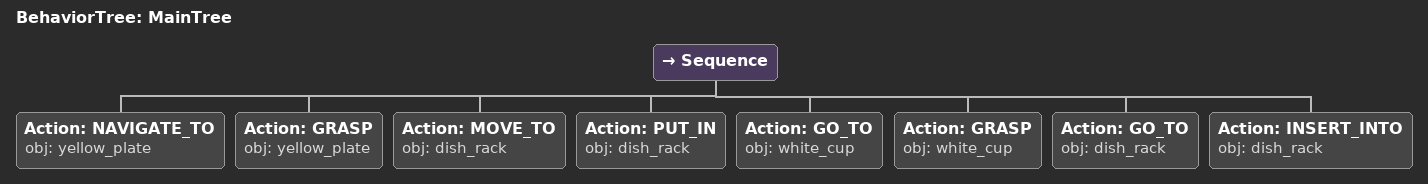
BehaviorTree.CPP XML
<root main_tree_to_execute="MainTree">
  <BehaviorTree ID="MainTree">
    <Sequence>
      <!-- Navigate to yellow_plate -->
      <Action ID="NAVIGATE_TO" obj="yellow_plate" />
      <!-- Grasp yellow_plate -->
      <Action ID="GRASP" obj="yellow_plate" />
      <!-- Move to dish_rack -->
      <Action ID="MOVE_TO" obj="dish_rack" />
      <!-- Put in dish_rack -->
      <Action ID="PUT_IN" obj="dish_rack" />
      <!-- Go to white_cup -->
      <Action ID="GO_TO" obj="white_cup" />
      <!-- Grasp white_cup -->
      <Action ID="GRASP" obj="white_cup" />
      <!-- Go to dish_rack -->
      <Action ID="GO_TO" obj="dish_rack" />
      <!-- Insert into dish_rack -->
      <Action ID="INSERT_INTO" obj="dish_rack" />
    </Sequence>
  </BehaviorTree>
</root>
